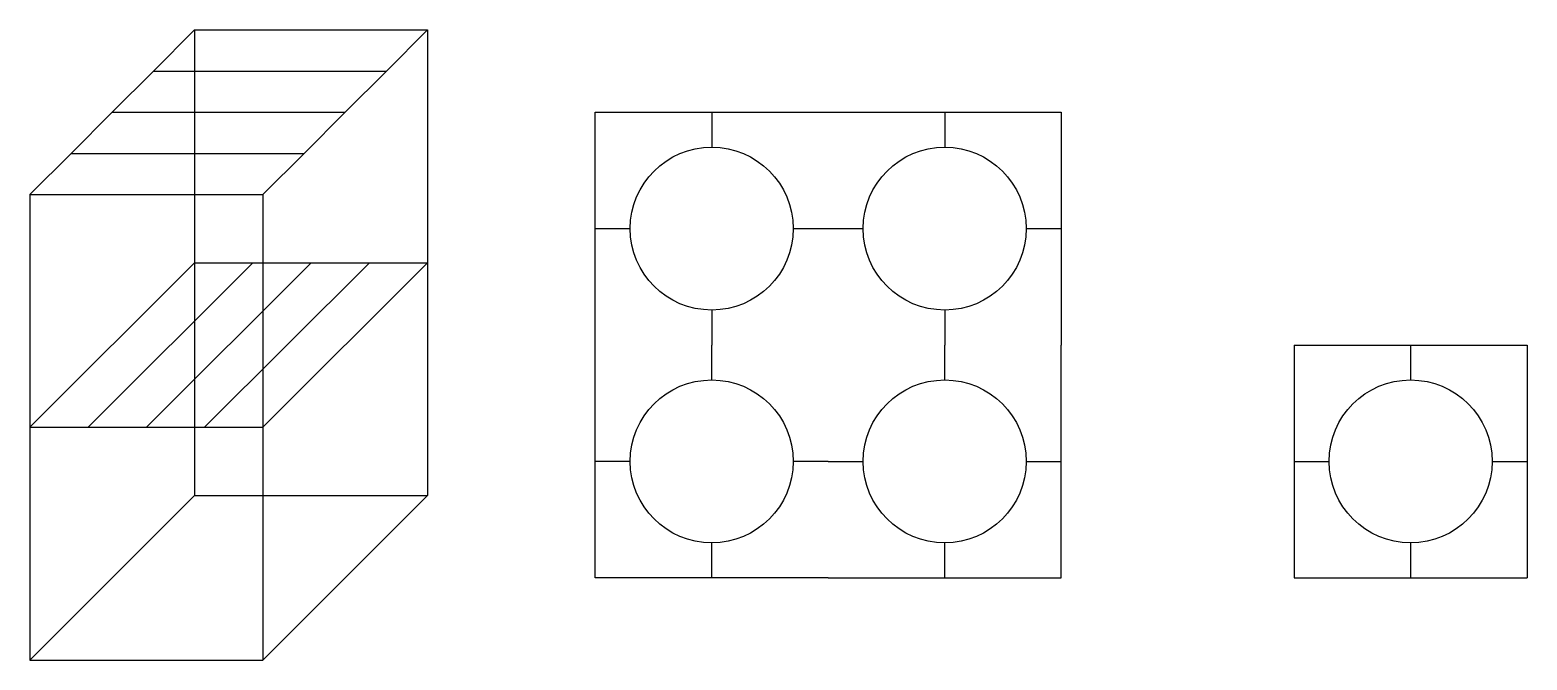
# Model space of a CAD drawing. Header units: metres. Extents: x -3.43 to 3, y -1.35 to 1.35.
import ezdxf

# ---------------------------------------------------------------- set-up
doc = ezdxf.new("R2010")
doc.units = ezdxf.units.M
doc.layers.get('0').update_dxf_attribs({"color": 18, "lineweight": 25, "true_color": 0x000000})

msp = doc.modelspace()

# ---------------------------------------------------------------- linework, layer by layer
for p, q in [((-2.7197, 1.3536), (-2.8964, 1.1768)), ((-2.7197, 1.3536), (-1.7197, 1.3536)), ((-2.7197, 1.3536), (-2.7197, -0.6464)), ((-1.7197, 1.3536), (-1.8964, 1.1768)), ((-1.7197, 1.3536), (-1.7197, 0.3536)), ((-2.8964, 1.1768), (-3.0732, 1)), ((-2.8964, 1.1768), (-1.8964, 1.1768)), ((-1.8964, 1.1768), (-2.0732, 1)), ((-3.0732, 1), (-3.25, 0.8232)), ((-3.0732, 1), (-2.0732, 1)), ((-2.0732, 1), (-2.25, 0.8232)), ((-1, 1), (0, 1)), ((-1, 0), (-1, 1)), ((-0.5, 1), (-0.5, 0.85)), ((0, 1), (1, 1)), ((0.5, 1), (0.5, 0.85)), ((1, 1), (1, 0)), ((-3.25, 0.8232), (-3.4268, 0.6464)), ((-3.25, 0.8232), (-2.25, 0.8232)), ((-2.25, 0.8232), (-2.4268, 0.6464)), ((-3.4268, 0.6464), (-2.4268, 0.6464)), ((-3.4268, 0.6464), (-3.4268, -1.3536)), ((-2.4268, 0.6464), (-2.4268, -1.3536)), ((-1, 0.5), (-0.85, 0.5)), ((-0.15, 0.5), (0, 0.5)), ((0, 0.5), (0.15, 0.5)), ((0.85, 0.5), (1, 0.5)), ((-3.4268, -0.3536), (-2.7197, 0.3536)), ((-3.1768, -0.3536), (-2.4697, 0.3536)), ((-2.9268, -0.3536), (-2.2197, 0.3536)), ((-2.7197, 0.3536), (-2.4697, 0.3536)), ((-2.6768, -0.3536), (-1.9697, 0.3536)), ((-2.4697, 0.3536), (-2.2197, 0.3536)), ((-2.4268, -0.3536), (-1.7197, 0.3536)), ((-2.2197, 0.3536), (-1.9697, 0.3536)), ((-1.9697, 0.3536), (-1.7197, 0.3536)), ((-1.7197, 0.3536), (-1.7197, -0.6464)), ((-0.5, 0.15), (-0.5, 0)), ((0.5, 0.15), (0.5, 0)), ((-1, -1), (-1, 0)), ((-0.5, -0.15), (-0.5, 0)), ((0.5, -0.15), (0.5, 0)), ((1, -1), (1, 0)), ((2, 0), (3, 0)), ((2, 0), (2, -1)), ((2.5, 0), (2.5, -0.15)), ((3, 0), (3, -1)), ((-3.4268, -0.3536), (-3.1768, -0.3536)), ((-3.1768, -0.3536), (-2.9268, -0.3536)), ((-2.9268, -0.3536), (-2.6768, -0.3536)), ((-2.6768, -0.3536), (-2.4268, -0.3536)), ((-0.85, -0.5), (-1, -0.5)), ((0, -0.5), (-0.15, -0.5)), ((0, -0.5), (0.15, -0.5)), ((0.85, -0.5), (1, -0.5)), ((2, -0.5), (2.15, -0.5)), ((2.85, -0.5), (3, -0.5)), ((-3.4268, -1.3536), (-2.7197, -0.6464)), ((-2.7197, -0.6464), (-1.7197, -0.6464)), ((-2.4268, -1.3536), (-1.7197, -0.6464)), ((-0.5, -1), (-0.5, -0.85)), ((0.5, -1), (0.5, -0.85)), ((2.5, -0.85), (2.5, -1)), ((0, -1), (-1, -1)), ((0, -1), (1, -1)), ((2, -1), (3, -1)), ((-3.4268, -1.3536), (-2.4268, -1.3536))]:
    msp.add_line(p, q)
for centre in [(-0.5, 0.5), (0.5, 0.5), (-0.5, -0.5), (0.5, -0.5), (2.5, -0.5)]:
    msp.add_circle(centre, 0.35)

doc.saveas('drawing.dxf')
